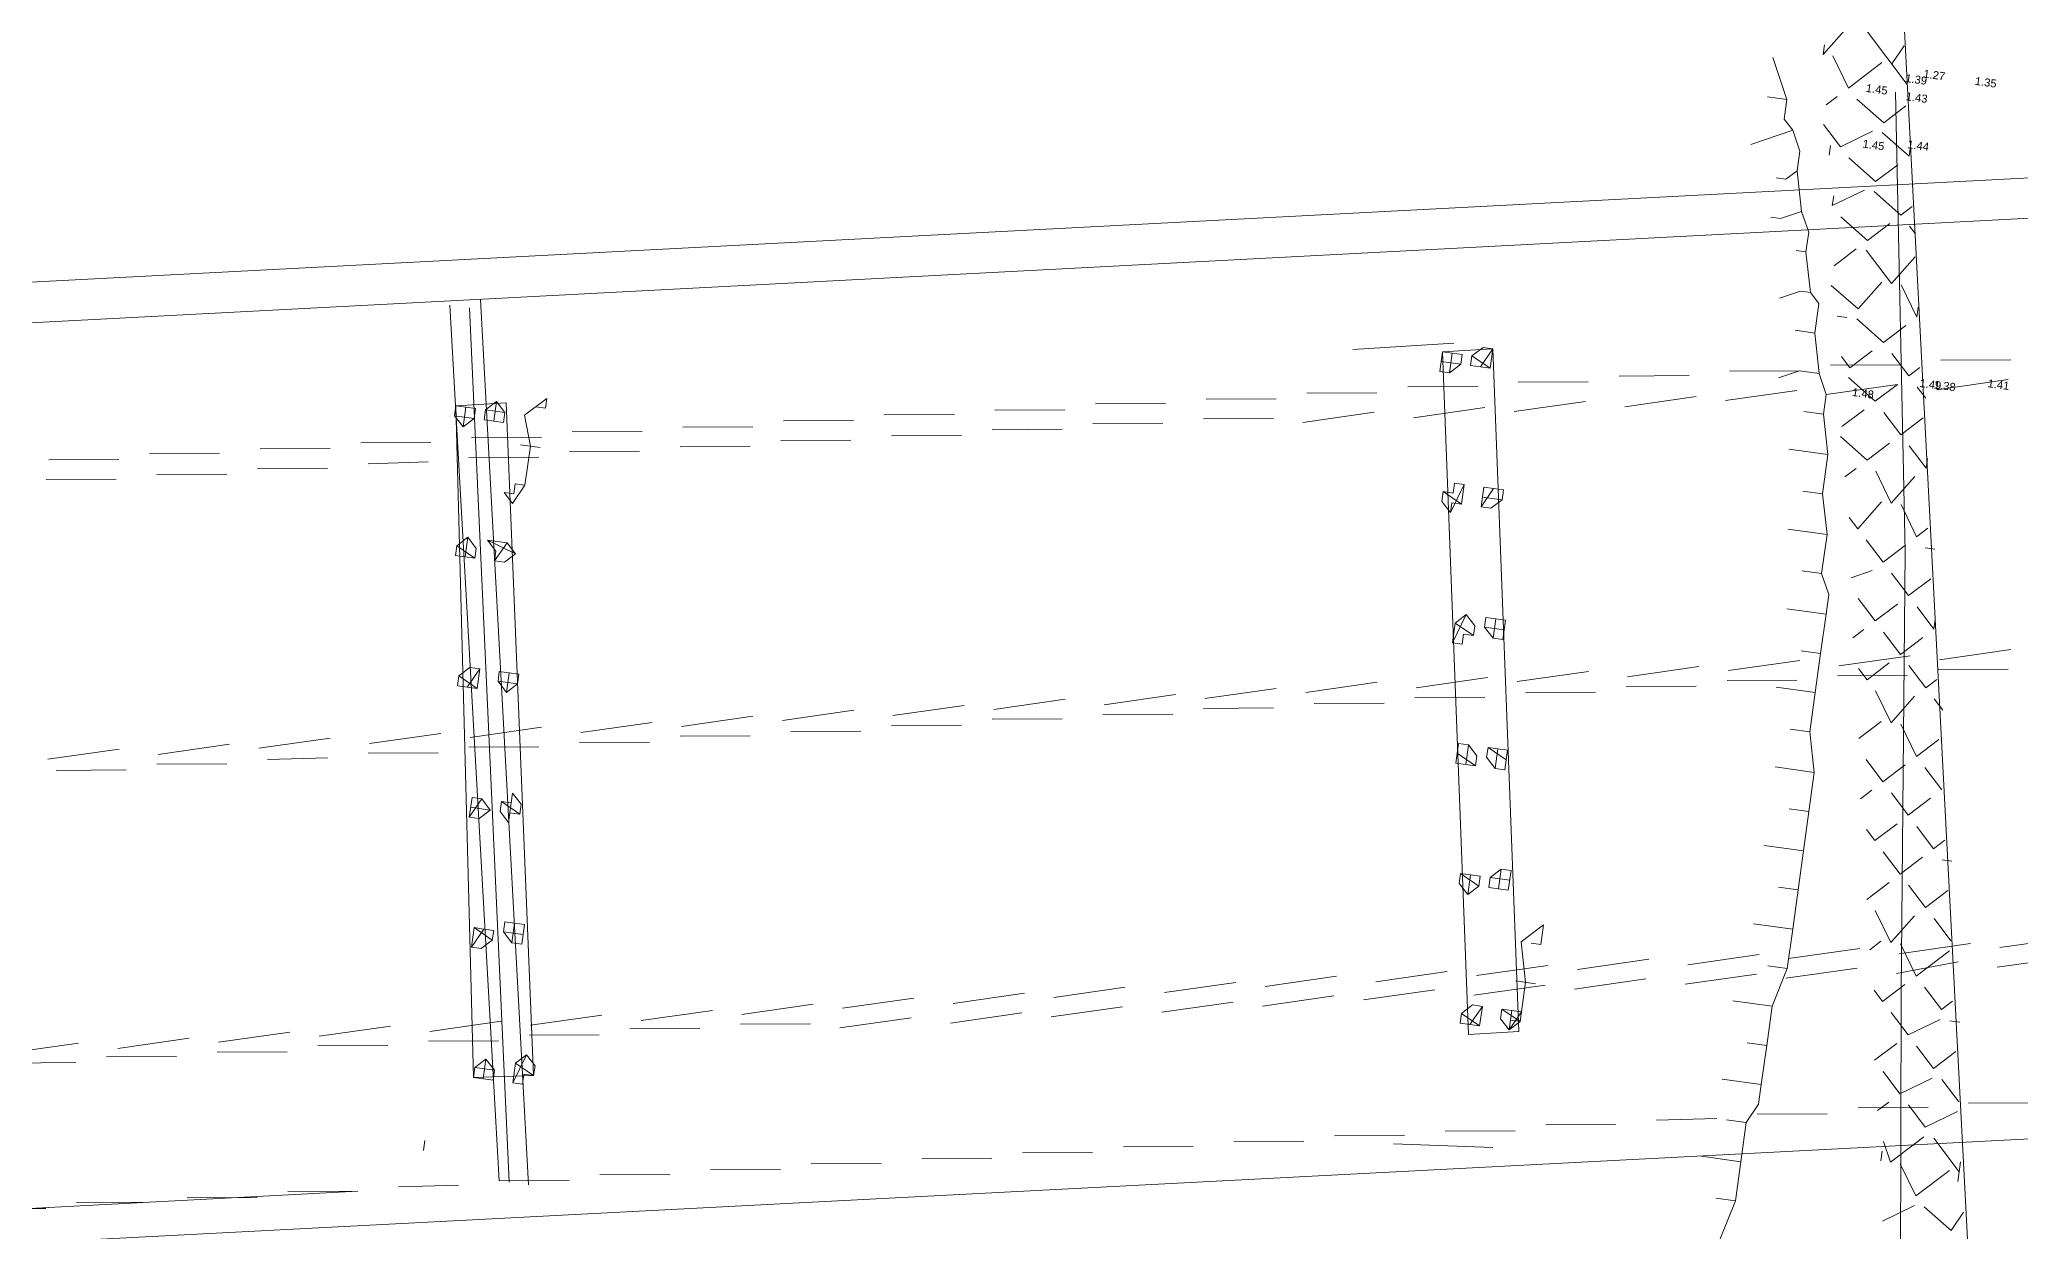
# Model space of a CAD drawing. Header units: millimetres. Extents: x -286774 to 170591, y -126585 to 81607.
# Drawn here: x 36223 to 85733, y -51390 to -21586 of the extents above; entities that cross this region are included whole.
import ezdxf

# ---------------------------------------------------------------- set-up
doc = ezdxf.new("R2010")
doc.units = ezdxf.units.MM
doc.header["$LTSCALE"] = 100
doc.header["$MEASUREMENT"] = 0
doc.layers.add('ARC-VIEW', color=90, linetype='Continuous', lineweight=5)
doc.layers.add('TAN CANG-profile- REVISE1$0$8', color=17, linetype='Continuous', lineweight=0)
doc.layers.add('Elevation', color=1, linetype='Continuous', plot=False)
doc.styles.get("Standard").update_dxf_attribs({"font": 'arial.ttf'})

msp = doc.modelspace()

# ---------------------------------------------------------------- linework, layer by layer
at = {"layer": 'ARC-VIEW'}
for p, q in [((168090, -20760), (-83105, -33863)), ((82750, -45425), (82851, -34384)), ((-75163, -57449), (168090, -44808)), ((82704, -64426), (82750, -45425))]:
    msp.add_line(p, q, dxfattribs=at)
at = {"layer": 'ARC-VIEW', "flags": 128}
msp.add_lwpolyline([(82700, -18790), (84772, -58467)], dxfattribs=at)
at = {"layer": 'TAN CANG-profile- REVISE1$0$8'}
for p, q in [((168090, -21768), (-79762, -34708)), ((80802, -21960), (81393, -21292)), ((80802, -21960), (80836, -21715)), ((82905, -22706), (81884, -21360)), ((82518, -22196), (82830, -21740)), ((79543, -22037), (79721, -22561)), ((81436, -22797), (81047, -21994)), ((81436, -22797), (82273, -22162)), ((79721, -22561), (79898, -23085)), ((79898, -23085), (79408, -23017)), ((79898, -23085), (79831, -23575)), ((80879, -23219), (81157, -23008)), ((82316, -23667), (81648, -23075)), ((82316, -23667), (82873, -23244)), ((82851, -34384), (82614, -22902)), ((79831, -23575), (80042, -23854)), ((81234, -24267), (80811, -23710)), ((80042, -23854), (78995, -24209)), ((80042, -23854), (80220, -24377)), ((80955, -24479), (80989, -24233)), ((81234, -24267), (82037, -23878)), ((82950, -24503), (82282, -23912)), ((82950, -24503), (82983, -24258)), ((80220, -24377), (80153, -24868)), ((82113, -25137), (81445, -24546)), ((82113, -25137), (82671, -24715)), ((79874, -25079), (79629, -25045)), ((80153, -24868), (79874, -25079)), ((80153, -24868), (80263, -25882)), ((81032, -25738), (81835, -25349)), ((81032, -25738), (81066, -25493)), ((82747, -25974), (82080, -25382)), ((79739, -26059), (79494, -26026)), ((80263, -25882), (79739, -26059)), ((80263, -25882), (80441, -26406)), ((81911, -26608), (81243, -26017)), ((81911, -26608), (82469, -26185)), ((82747, -25974), (83026, -25762)), ((80441, -26406), (80373, -26896)), ((83099, -26438), (82959, -26252)), ((80373, -26896), (80128, -26862)), ((80373, -26896), (80483, -27910)), ((81075, -27242), (81632, -26819)), ((82512, -27689), (81877, -26853)), ((82512, -27689), (83103, -27021)), ((81675, -28323), (82266, -27656)), ((83146, -28526), (82757, -27723)), ((48446, -50225), (47246, -28084)), ((80238, -27876), (79714, -28054)), ((80483, -27910), (80238, -27876)), ((80483, -27910), (80695, -28189)), ((80695, -28189), (80594, -28924)), ((81675, -28323), (81007, -27732)), ((47711, -50124), (46477, -28228)), ((47956, -50157), (46967, -28295)), ((81151, -28501), (81396, -28535)), ((82309, -29160), (81641, -28569)), ((83146, -28526), (83179, -28281)), ((71568, -29181), (69050, -29334)), ((80594, -28924), (80103, -28856)), ((80594, -28924), (80704, -29938)), ((82309, -29160), (82867, -28737)), ((71222, -29883), (71289, -29392)), ((71746, -29705), (71256, -29637)), ((71289, -29392), (72548, -29316)), ((71938, -46463), (71289, -29392)), ((71289, -29392), (71534, -29426)), ((71467, -29916), (71534, -29426)), ((71746, -29705), (71467, -29916)), ((71534, -29426), (71779, -29460)), ((71779, -29460), (71746, -29705)), ((71991, -29739), (72025, -29494)), ((72025, -29494), (72303, -29282)), ((72481, -29806), (72025, -29494)), ((72548, -29316), (72236, -29772)), ((72303, -29282), (72548, -29316)), ((72548, -29316), (72481, -29806)), ((72548, -29316), (73198, -46387)), ((81473, -29794), (81261, -29515)), ((81473, -29794), (82030, -29371)), ((82943, -29996), (82521, -29439)), ((85495, -29598), (83746, -29607)), ((71467, -29916), (71222, -29883)), ((72481, -29806), (71991, -29739)), ((74932, -30143), (73183, -30152)), ((77450, -29990), (75701, -29999)), ((80214, -29871), (78464, -29880)), ((80214, -29871), (79690, -30048)), ((80704, -29938), (80214, -29871)), ((80704, -29938), (80882, -30462)), ((82732, -29717), (80983, -29727)), ((82107, -30630), (81439, -30039)), ((82943, -29996), (83222, -29785)), ((85428, -30088), (83645, -30342)), ((46630, -30746), (47889, -30669)), ((47365, -30847), (47644, -30636)), ((47644, -30636), (47577, -31126)), ((47644, -30636), (47855, -30914)), ((47889, -30669), (48572, -47495)), ((48903, -30559), (48346, -30982)), ((48903, -30559), (48869, -30804)), ((64368, -30688), (62619, -30697)), ((67132, -30569), (65383, -30578)), ((69650, -30416), (67901, -30425)), ((72169, -30263), (70419, -30272)), ((74865, -30633), (73082, -30888)), ((77628, -30514), (75845, -30768)), ((80146, -30361), (78363, -30615)), ((80882, -30462), (80814, -30952)), ((82665, -30208), (80882, -30462)), ((82107, -30630), (82665, -30208)), ((83366, -30554), (83155, -30275)), ((46596, -30991), (46630, -30746)), ((47086, -31058), (46596, -30991)), ((46808, -31270), (46596, -30991)), ((47068, -47538), (46630, -30746)), ((46630, -30746), (46875, -30780)), ((46808, -31270), (46875, -30780)), ((47086, -31058), (46808, -31270)), ((46875, -30780), (47120, -30813)), ((47120, -30813), (47086, -31058)), ((47332, -31092), (47365, -30847)), ((47822, -31160), (47332, -31092)), ((47855, -30914), (47365, -30847)), ((47855, -30914), (47822, -31160)), ((48346, -30982), (48490, -31751)), ((48869, -30804), (48624, -30770)), ((56568, -31114), (54819, -31123)), ((59087, -30961), (57337, -30970)), ((61850, -30841), (60101, -30850)), ((64301, -31178), (62552, -31187)), ((67064, -31059), (65315, -31068)), ((69583, -30906), (67800, -31160)), ((72346, -30786), (70563, -31041)), ((80814, -30952), (80324, -30885)), ((80814, -30952), (80924, -31966)), ((81271, -31265), (81828, -30842)), ((82741, -31467), (82318, -30909)), ((82741, -31467), (83299, -31044)), ((46005, -31659), (44256, -31668)), ((48768, -31539), (47019, -31549)), ((51287, -31386), (49537, -31395)), ((54050, -31267), (52301, -31276)), ((56501, -31604), (54752, -31613)), ((59264, -31485), (57515, -31494)), ((61783, -31331), (60033, -31341)), ((81905, -32101), (81237, -31510)), ((81905, -32101), (82462, -31678)), ((38205, -32084), (36456, -32094)), ((40723, -31931), (38974, -31941)), ((43487, -31812), (41737, -31821)), ((45938, -32149), (44433, -32192)), ((48701, -32030), (46952, -32039)), ((48244, -31717), (48735, -31785)), ((48735, -31785), (48244, -31717)), ((48490, -31751), (48355, -32731)), ((51219, -31876), (49470, -31886)), ((53983, -31757), (52233, -31766)), ((80924, -31966), (79944, -31831)), ((80924, -31966), (80790, -32946)), ((83375, -32303), (82953, -31746)), ((83375, -32303), (83409, -32058)), ((38137, -32575), (36388, -32584)), ((40901, -32455), (39152, -32464)), ((43419, -32302), (41670, -32311)), ((81347, -32524), (81626, -32312)), ((82505, -33182), (82116, -32380)), ((82505, -33182), (83097, -32515)), ((48042, -33188), (47831, -32909)), ((47831, -32909), (48076, -32943)), ((48355, -32731), (48042, -33188)), ((48076, -32943), (48110, -32697)), ((48110, -32697), (48355, -32731)), ((71274, -33136), (71308, -32891)), ((71485, -33415), (71274, -33136)), ((71308, -32891), (71553, -32925)), ((71764, -33204), (71308, -32891)), ((71831, -32713), (71485, -33415)), ((71519, -33170), (71485, -33415)), ((71764, -33204), (71519, -33170)), ((71553, -32925), (71586, -32680)), ((71586, -32680), (71831, -32713)), ((71831, -32713), (71764, -33204)), ((72254, -33271), (72322, -32781)), ((72567, -32815), (72254, -33271)), ((72778, -33093), (72288, -33026)), ((72322, -32781), (72567, -32815)), ((72778, -33093), (72499, -33305)), ((72567, -32815), (72812, -32848)), ((72812, -32848), (72778, -33093)), ((80790, -32946), (80299, -32879)), ((80790, -32946), (80900, -33961)), ((81669, -33817), (82260, -33149)), ((72499, -33305), (72254, -33271)), ((81669, -33817), (81457, -33538)), ((83139, -34019), (82750, -33216)), ((46648, -34245), (46927, -34033)), ((46927, -34033), (46860, -34523)), ((46927, -34033), (47138, -34312)), ((47629, -34379), (47417, -34101)), ((47417, -34101), (47907, -34168)), ((48119, -34447), (47417, -34101)), ((80900, -33961), (79919, -33826)), ((80900, -33961), (80765, -34941)), ((82303, -34653), (81880, -34095)), ((83139, -34019), (83418, -33807)), ((46615, -34490), (46648, -34245)), ((47105, -34557), (46615, -34490)), ((47105, -34557), (46648, -34245)), ((47138, -34312), (47105, -34557)), ((47907, -34168), (47595, -34624)), ((47595, -34624), (47629, -34379)), ((47840, -34658), (47595, -34624)), ((48119, -34447), (47840, -34658)), ((47907, -34168), (48119, -34447)), ((82303, -34653), (82861, -34230)), ((83596, -34331), (83351, -34298)), ((80765, -34941), (80275, -34874)), ((80765, -34941), (80943, -35465)), ((81500, -35042), (82024, -34864)), ((82937, -35489), (82514, -34932)), ((82937, -35489), (83495, -35067)), ((80943, -35465), (80875, -35955)), ((82101, -36124), (81678, -35566)), ((71883, -35967), (71537, -36669)), ((71605, -36178), (71883, -35967)), ((71883, -35967), (72095, -36246)), ((72340, -36280), (72374, -36034)), ((72374, -36034), (72619, -36068)), ((72619, -36068), (72551, -36558)), ((72619, -36068), (72864, -36102)), ((72864, -36102), (72796, -36592)), ((80875, -35955), (79895, -35820)), ((80875, -35955), (80740, -36935)), ((82101, -36124), (82658, -35701)), ((83571, -36326), (83149, -35768)), ((83571, -36326), (83605, -36081)), ((71537, -36669), (71605, -36178)), ((72061, -36491), (71605, -36178)), ((71816, -36457), (71782, -36702)), ((72061, -36491), (71816, -36457)), ((72095, -36246), (72061, -36491)), ((72551, -36558), (72340, -36280)), ((72830, -36347), (72340, -36280)), ((72796, -36592), (72551, -36558)), ((81543, -36546), (81822, -36335)), ((82735, -36960), (82312, -36402)), ((82735, -36960), (83293, -36537)), ((71782, -36702), (71537, -36669)), ((78434, -37367), (80217, -37113)), ((80740, -36935), (80250, -36868)), ((80740, -36935), (80606, -37916)), ((81197, -37248), (82980, -36994)), ((83715, -37095), (85498, -36841)), ((46667, -37743), (46700, -37498)), ((46700, -37498), (46979, -37287)), ((47157, -37811), (46700, -37498)), ((47224, -37321), (46912, -37777)), ((46979, -37287), (47224, -37321)), ((47224, -37321), (47157, -37811)), ((47681, -37633), (47714, -37388)), ((47714, -37388), (47959, -37422)), ((47959, -37422), (47892, -37912)), ((47959, -37422), (48204, -37455)), ((48204, -37455), (48171, -37700)), ((70633, -37793), (72417, -37539)), ((73152, -37640), (74935, -37386)), ((75915, -37520), (77698, -37266)), ((78400, -37612), (80149, -37603)), ((81163, -37493), (82913, -37484)), ((81899, -37594), (81687, -37315)), ((81899, -37594), (82456, -37171)), ((83369, -37796), (82946, -37239)), ((83369, -37796), (83648, -37585)), ((83682, -37340), (85431, -37331)), ((47157, -37811), (46667, -37743)), ((47892, -37912), (47681, -37633)), ((48171, -37700), (47681, -37633)), ((48171, -37700), (47892, -37912)), ((60070, -38338), (61853, -38084)), ((62833, -38219), (64616, -37964)), ((65352, -38065), (67135, -37811)), ((67870, -37912), (69653, -37658)), ((70600, -38038), (72349, -38029)), ((73363, -37919), (75113, -37909)), ((75882, -37765), (77631, -37756)), ((80606, -37916), (79625, -37781)), ((80606, -37916), (80471, -38896)), ((82499, -38676), (82110, -37873)), ((82499, -38676), (83090, -38008)), ((83792, -38354), (83580, -38075)), ((52270, -38764), (54053, -38509)), ((54788, -38610), (56571, -38356)), ((57552, -38491), (59335, -38237)), ((60036, -38583), (61786, -38574)), ((62800, -38464), (64549, -38455)), ((65318, -38311), (67067, -38301)), ((68081, -38191), (69831, -38182)), ((41706, -39309), (43489, -39054)), ((44470, -39189), (46253, -38935)), ((46988, -39036), (48771, -38782)), ((49752, -38917), (51535, -38662)), ((52236, -39009), (53986, -39000)), ((55000, -38889), (56749, -38880)), ((57518, -38736), (59267, -38727)), ((80471, -38896), (79981, -38829)), ((80471, -38896), (80581, -39910)), ((81696, -39065), (82254, -38642)), ((83133, -39512), (82744, -38709)), ((83133, -39512), (83691, -39089)), ((36425, -39581), (38208, -39327)), ((39188, -39462), (40971, -39208)), ((41918, -39587), (43422, -39545)), ((44436, -39434), (46185, -39425)), ((46954, -39281), (48704, -39272)), ((49718, -39162), (51467, -39153)), ((71623, -39677), (71690, -39187)), ((72113, -39745), (71657, -39432)), ((71690, -39187), (71935, -39221)), ((71935, -39221), (71868, -39711)), ((71935, -39221), (72147, -39499)), ((72147, -39499), (72113, -39745)), ((72392, -39533), (72426, -39288)), ((72603, -39812), (72392, -39533)), ((72426, -39288), (72671, -39322)), ((72882, -39601), (72426, -39288)), ((72671, -39322), (72603, -39812)), ((72671, -39322), (72916, -39355)), ((72916, -39355), (72848, -39846)), ((82297, -40146), (81874, -39589)), ((36636, -39860), (38385, -39851)), ((39154, -39707), (40904, -39698)), ((72113, -39745), (71623, -39677)), ((72848, -39846), (72603, -39812)), ((80581, -39910), (79601, -39775)), ((80581, -39910), (80446, -40891)), ((82297, -40146), (82854, -39723)), ((83767, -40348), (83345, -39791)), ((46964, -41031), (47031, -40540)), ((47276, -40574), (46964, -41031)), ((47031, -40540), (47276, -40574)), ((47276, -40574), (47487, -40853)), ((48045, -40430), (47944, -41165)), ((48011, -40675), (48045, -40430)), ((48045, -40430), (48256, -40709)), ((81739, -40569), (82018, -40357)), ((82931, -40983), (82508, -40425)), ((82931, -40983), (83488, -40560)), ((47209, -41064), (46964, -41031)), ((47487, -40853), (46997, -40785)), ((47487, -40853), (47209, -41064)), ((47733, -40887), (47766, -40642)), ((47944, -41165), (47733, -40887)), ((47766, -40642), (48011, -40675)), ((48223, -40954), (47766, -40642)), ((47978, -40920), (47944, -41165)), ((48223, -40954), (47978, -40920)), ((48256, -40709), (48223, -40954)), ((80446, -40891), (79956, -40823)), ((80446, -40891), (80311, -41871)), ((82094, -41617), (81883, -41338)), ((82094, -41617), (82652, -41194)), ((83565, -41819), (83142, -41261)), ((80311, -41871), (79331, -41736)), ((80311, -41871), (80177, -42851)), ((82729, -42453), (82306, -41895)), ((82729, -42453), (83286, -42030)), ((83565, -41819), (83844, -41608)), ((71709, -42686), (71742, -42441)), ((71742, -42441), (71987, -42474)), ((72199, -42753), (71742, -42441)), ((71987, -42474), (71920, -42964)), ((71987, -42474), (72233, -42508)), ((72233, -42508), (72199, -42753)), ((72444, -42787), (72478, -42542)), ((72478, -42542), (72756, -42330)), ((72968, -42609), (72478, -42542)), ((72756, -42330), (72689, -42820)), ((72756, -42330), (73002, -42364)), ((73002, -42364), (72934, -42854)), ((84022, -42131), (83776, -42098)), ((71920, -42964), (71709, -42686)), ((72199, -42753), (71920, -42964)), ((72934, -42854), (72444, -42787)), ((80177, -42851), (79686, -42784)), ((80177, -42851), (80042, -43832)), ((81892, -43087), (82450, -42664)), ((83363, -43289), (82940, -42732)), ((83363, -43289), (83920, -42867)), ((82493, -44169), (82104, -43366)), ((82493, -44169), (83084, -43501)), ((83997, -44126), (83574, -43568)), ((47016, -44284), (47083, -43794)), ((47328, -43828), (47016, -44284)), ((47083, -43794), (47328, -43828)), ((47539, -44106), (47083, -43794)), ((47328, -43828), (47573, -43861)), ((47573, -43861), (47539, -44106)), ((47818, -43895), (47852, -43650)), ((48030, -44174), (47818, -43895)), ((48308, -43963), (47818, -43895)), ((47852, -43650), (48097, -43684)), ((48097, -43684), (48030, -44174)), ((48097, -43684), (48342, -43717)), ((48342, -43717), (48275, -44208)), ((73813, -43724), (73256, -44147)), ((73813, -43724), (73746, -44214)), ((80042, -43832), (79061, -43697)), ((80042, -43832), (79907, -44812)), ((85222, -44294), (87005, -44040)), ((47261, -44318), (47016, -44284)), ((47539, -44106), (47261, -44318)), ((48275, -44208), (48030, -44174)), ((73256, -44147), (73366, -45161)), ((73746, -44214), (73501, -44181)), ((77422, -44720), (79205, -44466)), ((79941, -44567), (81724, -44313)), ((81969, -44346), (82248, -44135)), ((82704, -44447), (84487, -44193)), ((83127, -45005), (82738, -44202)), ((83127, -45005), (83963, -44371)), ((85155, -44785), (86938, -44530)), ((66859, -45265), (68642, -45011)), ((69622, -45146), (71405, -44891)), ((72141, -44993), (73924, -44738)), ((74659, -44839), (76442, -44585)), ((77355, -45210), (79138, -44956)), ((79907, -44812), (79417, -44745)), ((79907, -44812), (79527, -45759)), ((79873, -45057), (81656, -44803)), ((82637, -44938), (84175, -44650)), ((59059, -45691), (60842, -45436)), ((61577, -45538), (63360, -45283)), ((64341, -45418), (66124, -45164)), ((66791, -45755), (68574, -45501)), ((69310, -45602), (71093, -45348)), ((72073, -45483), (73856, -45228)), ((73611, -45195), (73121, -45127)), ((73121, -45127), (73611, -45195)), ((73265, -45896), (73366, -45161)), ((74592, -45330), (76375, -45075)), ((82290, -45639), (82079, -45360)), ((82290, -45639), (82848, -45216)), ((83761, -45841), (83338, -45284)), ((48495, -46236), (50278, -45982)), ((51259, -46116), (53042, -45862)), ((53777, -45963), (55560, -45709)), ((56295, -45810), (58078, -45556)), ((58991, -46181), (60774, -45927)), ((61510, -46028), (63293, -45774)), ((64273, -45908), (66056, -45654)), ((71727, -46184), (71761, -45939)), ((71761, -45939), (72039, -45728)), ((72217, -46252), (71761, -45939)), ((72285, -45762), (71972, -46218)), ((72039, -45728), (72285, -45762)), ((72285, -45762), (72217, -46252)), ((72741, -46074), (72775, -45829)), ((73231, -46141), (72775, -45829)), ((72775, -45829), (73020, -45863)), ((72952, -46353), (73020, -45863)), ((72952, -46353), (73265, -45896)), ((73020, -45863), (73265, -45896)), ((73265, -45896), (73231, -46141)), ((79527, -45759), (78547, -45624)), ((79527, -45759), (79392, -46739)), ((82925, -46476), (82502, -45918)), ((83761, -45841), (84040, -45630)), ((40695, -46661), (42478, -46407)), ((43214, -46508), (44997, -46254)), ((45977, -46389), (47760, -46135)), ((48462, -46481), (50211, -46472)), ((50980, -46328), (52729, -46319)), ((53743, -46208), (55493, -46199)), ((56228, -46300), (58011, -46046)), ((72217, -46252), (71727, -46184)), ((73198, -46387), (71938, -46463)), ((72952, -46353), (72741, -46074)), ((72952, -46353), (72986, -46108)), ((73231, -46141), (72952, -46353)), ((72986, -46108), (73231, -46141)), ((82925, -46476), (83727, -46087)), ((84217, -46154), (83972, -46120)), ((35413, -46934), (37197, -46680)), ((37898, -47026), (39647, -47017)), ((38177, -46815), (39960, -46560)), ((40662, -46906), (42411, -46897)), ((43180, -46753), (44929, -46744)), ((45943, -46634), (47693, -46625)), ((48048, -47673), (48394, -46971)), ((48115, -47182), (48394, -46971)), ((48394, -46971), (48606, -47250)), ((79392, -46739), (78902, -46672)), ((79392, -46739), (79257, -47719)), ((82088, -47110), (82646, -46687)), ((83559, -47312), (83136, -46754)), ((83559, -47312), (84116, -46889)), ((35380, -47179), (37129, -47170)), ((47068, -47538), (47101, -47293)), ((48572, -47495), (47068, -47538)), ((47101, -47293), (47380, -47081)), ((47591, -47360), (47101, -47293)), ((47380, -47081), (47313, -47571)), ((47380, -47081), (47591, -47360)), ((47591, -47360), (47558, -47605)), ((48048, -47673), (48115, -47182)), ((48572, -47495), (48115, -47182)), ((48327, -47461), (48293, -47706)), ((48572, -47495), (48327, -47461)), ((48606, -47250), (48572, -47495)), ((82722, -47946), (82300, -47389)), ((47558, -47605), (47068, -47538)), ((48293, -47706), (48048, -47673)), ((79257, -47719), (78277, -47585)), ((79257, -47719), (79190, -48210)), ((82722, -47946), (83525, -47557)), ((84193, -48148), (83770, -47591)), ((79190, -48210), (78877, -48666)), ((79156, -48455), (80906, -48446)), ((81675, -48302), (83424, -48292)), ((82165, -48369), (82444, -48158)), ((83357, -48783), (82934, -48225)), ((83357, -48783), (84159, -48394)), ((84438, -48182), (86187, -48173)), ((68593, -49000), (70342, -48991)), ((71356, -48880), (73106, -48871)), ((73875, -48727), (75624, -48718)), ((76638, -48608), (78142, -48565)), ((78877, -48666), (78387, -48599)), ((78877, -48666), (78743, -49646)), ((45818, -49364), (45851, -49119)), ((60793, -49425), (62542, -49416)), ((63311, -49272), (65060, -49263)), ((66074, -49153), (67824, -49144)), ((72548, -49294), (70063, -49202)), ((82241, -49628), (82275, -49383)), ((82486, -49662), (82309, -49138)), ((82486, -49662), (83323, -49028)), ((84202, -49898), (83568, -49061)), ((50229, -49970), (51979, -49961)), ((52993, -49851), (54742, -49842)), ((55511, -49698), (57260, -49689)), ((58274, -49578), (60024, -49569)), ((78743, -49646), (77762, -49512)), ((78743, -49646), (78608, -50627)), ((83121, -50498), (82732, -49696)), ((83121, -50498), (83957, -49864)), ((84168, -50143), (84202, -49898)), ((84202, -49898), (84236, -49653)), ((-50403, -55360), (44179, -50387)), ((42429, -50396), (44179, -50387)), ((45193, -50277), (46697, -50234)), ((47711, -50124), (49460, -50114)), ((34629, -50822), (36378, -50813)), ((37147, -50669), (38897, -50659)), ((39911, -50549), (41660, -50540)), ((78608, -50627), (78118, -50559)), ((78608, -50627), (78228, -51573)), ((82284, -51132), (83087, -50743)), ((84000, -51368), (83332, -50777)), ((84000, -51368), (84312, -50912))]:
    msp.add_line(p, q, dxfattribs=at)

# ---------------------------------------------------------------- texts
at = {"layer": 'Elevation'}
for s, p in [('1.45', (81861, -22892, 1446)), ('1.39', (82846, -22645, 1390)), ('1.27', (83299, -22534, 1274)), ('1.35', (84586, -22716, 1350)), ('1.43', (82859, -23098, 1426)), ('1.45', (81780, -24284, 1455)), ('1.44', (82897, -24298, 1439)), ('1.49', (83202, -30270, 1488)), ('1.38', (83561, -30307, 1383)), ('1.41', (84904, -30276, 1415)), ('1.48', (81518, -30495, 1480))]:
    msp.add_text(s, height=200, rotation=352.1694, dxfattribs=at).set_placement(p)

doc.saveas('drawing.dxf')
